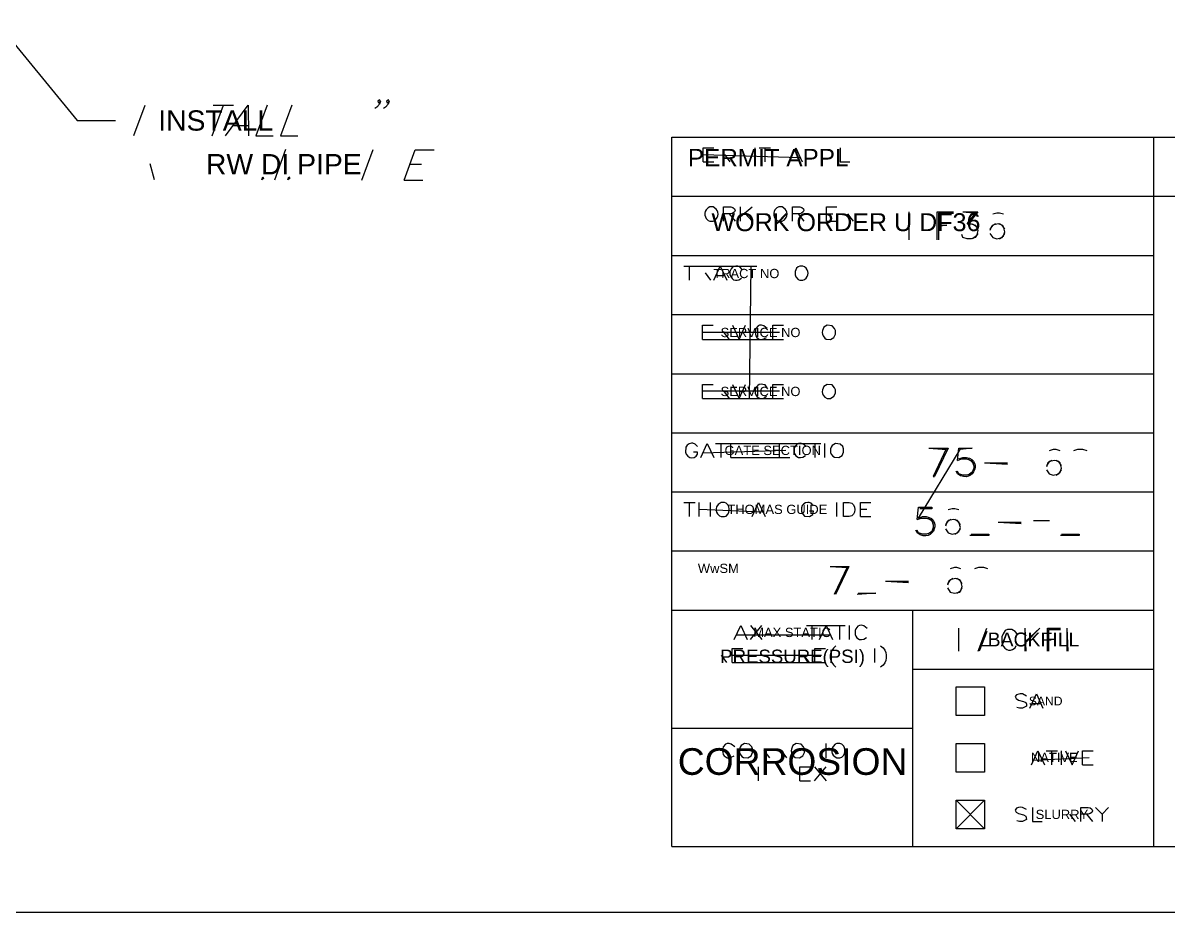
# Model space of a CAD drawing. Header units: feet. Extents: x 13 to 426, y 12 to 285.
# Drawn here: x 279.5 to 354.6, y 12.1 to 70.4 of the extents above; entities that cross this region are included whole.
import ezdxf
from ezdxf.enums import TextEntityAlignment as Align

# ---------------------------------------------------------------- set-up
doc = ezdxf.new("R2010")
doc.units = ezdxf.units.FT
doc.layers.add('ANOTACION', color=8, linetype='CONTINUOUS')
doc.layers.add('EJE_VIA', color=7, linetype='CONTINUOUS')
doc.styles.add('CAD_TEXT', font='Arial')

msp = doc.modelspace()

# ---------------------------------------------------------------- linework, layer by layer
at = {"layer": 'EJE_VIA'}
for p, q in [((286.817, 63), (287.55, 65)), ((291.95, 62.983), (292.683, 64.983)), ((292.017, 64.983), (293.35, 64.983)), ((293.35, 63.65), (294.3, 63.65)), ((322.083, 62.883), (423.45, 62.883)), ((322.083, 16.383), (322.083, 62.883)), ((353.7, 16.383), (353.7, 62.883)), ((296.05, 60.1), (296.783, 62.1)), ((301.767, 60.083), (302.5, 62.083)), ((324.15, 61.75), (330.483, 61.567)), ((325.533, 61.75), (325.9, 61.267)), ((327.55, 61.267), (327.55, 62.183)), ((327.817, 62.183), (328.567, 62.183)), ((328.2, 61.267), (328.2, 62.183)), ((287.867, 61.167), (288.15, 60.117)), ((304.917, 61.117), (305.667, 61.117)), ((324.15, 61.267), (324.85, 61.267)), ((304.533, 60.067), (305.767, 60.067)), ((322.083, 59.017), (364.867, 59.017)), ((325.85, 57.867), (326.233, 57.383)), ((326.6, 57.383), (326.6, 58.317)), ((326.6, 57.7), (327.35, 58.317)), ((326.867, 57.917), (327.35, 57.383)), ((330.367, 57.867), (330.75, 57.383)), ((332.233, 57.867), (332.65, 57.867)), ((333.617, 57.867), (333.983, 57.383)), ((337.65, 56.15), (337.65, 58)), ((339.5, 58), (340.567, 58)), ((339.5, 56.15), (339.5, 58)), ((339.583, 57.917), (339.583, 56.15)), ((339.583, 57.917), (340.567, 57.917)), ((341.183, 58), (342.067, 57.917)), ((341.45, 57.2), (342.067, 58)), ((332.233, 57.383), (332.917, 57.383)), ((322.083, 55.133), (353.7, 55.133)), ((322.883, 54.433), (327.667, 54.433)), ((323.25, 53.517), (323.25, 54.433)), ((327.183, 45.767), (327.283, 54.433)), ((324.267, 54), (324.633, 53.517)), ((325, 53.817), (325.533, 53.817)), ((322.083, 51.267), (353.7, 51.267)), ((324.1, 50.117), (329.15, 50.117)), ((324.1, 49.633), (329.417, 49.633)), ((325.483, 50.117), (325.85, 49.633)), ((322.083, 47.383), (353.7, 47.383)), ((324.1, 46.25), (329.15, 46.25)), ((325.483, 46.25), (325.85, 45.767)), ((324.1, 45.767), (329.417, 45.767)), ((322.083, 43.517), (353.7, 43.517)), ((324.95, 42.817), (331.867, 42.817)), ((325.317, 41.883), (325.317, 42.817)), ((331.483, 41.883), (331.483, 42.817)), ((332.133, 41.883), (332.133, 42.817)), ((324.15, 42.2), (329.567, 42.367)), ((338.267, 37.917), (341, 42.417)), ((338.95, 42.5), (340.1, 42.417)), ((340.817, 41.7), (340.9, 42.5)), ((325.967, 41.883), (329.833, 41.883)), ((342.583, 41.533), (344.1, 41.533)), ((342.583, 41.533), (344.1, 41.45)), ((322.083, 39.633), (353.7, 39.633)), ((322.883, 38.933), (323.617, 38.933)), ((323.25, 38.017), (323.25, 38.933)), ((323.883, 38.017), (323.883, 38.933)), ((323.883, 38.5), (328.033, 38.317)), ((324.633, 38.017), (324.633, 38.933)), ((332.917, 38.017), (332.917, 38.933)), ((334.467, 38.5), (334.883, 38.5)), ((338.183, 37.833), (338.267, 38.633)), ((334.467, 38.017), (335.15, 38.017)), ((343.483, 37.65), (345, 37.65)), ((343.483, 37.65), (345, 37.567)), ((345.8, 37.75), (346.85, 37.75)), ((322.083, 35.767), (353.7, 35.767)), ((332.467, 34.75), (333.617, 34.667)), ((333.617, 34.75), (332.733, 32.9)), ((336.1, 33.783), (337.6, 33.783)), ((336.1, 33.783), (337.6, 33.7)), ((322.083, 31.883), (353.7, 31.883)), ((337.883, 16.383), (337.883, 31.883)), ((327.25, 30.883), (328, 29.95)), ((327.25, 29.95), (328, 30.883)), ((330.917, 30.883), (333.467, 30.883)), ((331.283, 29.95), (331.283, 30.883)), ((333.1, 29.95), (333.1, 30.883)), ((333.733, 29.95), (333.733, 30.883)), ((326.35, 30.267), (332.45, 30.267)), ((340.9, 29.2), (340.9, 30.7)), ((342.183, 29.2), (342.75, 30.7)), ((342.75, 30.483), (342.25, 29.2)), ((345.233, 30.7), (345.233, 29.2)), ((345.233, 30.7), (345.3, 29.2)), ((345.3, 29.767), (346.217, 30.7)), ((346.217, 30.7), (345.3, 29.85)), ((346.717, 30.7), (347.567, 30.7)), ((346.717, 29.2), (346.717, 30.7)), ((346.783, 30.617), (346.783, 29.2)), ((346.783, 30.617), (347.567, 30.617)), ((348, 30.7), (348, 29.2)), ((348, 30.7), (348.067, 29.2)), ((335.4, 28.45), (335.4, 29.367)), ((342.317, 29.567), (343.167, 29.567)), ((325.317, 28.933), (325.683, 28.45)), ((326.05, 28.933), (331.9, 28.933)), ((330.733, 28.933), (331.1, 28.45)), ((326.05, 28.45), (332.167, 28.45)), ((337.883, 28.017), (353.7, 28.017)), ((345.733, 25.767), (346.267, 25.767)), ((322.083, 24.133), (337.883, 24.133)), ((328.133, 22.683), (328.5, 22.2)), ((329.25, 22.683), (329.617, 22.2)), ((332.217, 22.2), (332.217, 23.133)), ((346.633, 22.667), (347.383, 22.667)), ((347, 21.733), (347, 22.667)), ((347.633, 21.733), (347.633, 22.667)), ((345.833, 22.05), (349.45, 22.217)), ((327.783, 20.7), (327.783, 21.617)), ((330.483, 21.183), (330.917, 21.183)), ((331.45, 21.617), (332.2, 20.7)), ((331.45, 20.7), (332.2, 21.617)), ((349.017, 21.733), (349.717, 21.733)), ((330.483, 20.7), (331.183, 20.7)), ((340.733, 19.417), (342.6, 17.55)), ((340.733, 17.55), (342.6, 19.417)), ((350.3, 18.5), (350.717, 18.95)), ((348.167, 18.5), (348.55, 18.017)), ((349.283, 18.5), (349.667, 18.017)), ((322.083, 16.383), (423.45, 16.383)), ((12.6, 12.083), (426.217, 12.083))]:
    msp.add_line(p, q, dxfattribs=at)
for points in [[(277.817, 70.383), (283.1, 63.983), (285.6, 63.983)], [(302.983, 65.25), (302.917, 65.35), (302.8, 65.25), (302.85, 65.15), (302.983, 65.25)], [(303.55, 65.25), (303.5, 65.35), (303.367, 65.25), (303.417, 65.15), (303.55, 65.25)], [(292.817, 62.983), (294.3, 64.983), (294.333, 62.983)], [(295.55, 64.983), (294.817, 62.983), (295.95, 62.983)], [(297.167, 64.983), (296.433, 62.983), (297.567, 62.983)], [(302.983, 65.25), (302.917, 65.05), (302.75, 64.867), (302.617, 64.767)], [(303.55, 65.25), (303.483, 65.05), (303.317, 64.867), (303.183, 64.767)], [(304.533, 60.067), (305.267, 62.067), (306.5, 62.067)], [(324.15, 61.267), (324.15, 62.183), (324.85, 62.183)], [(329.783, 61.267), (330.217, 62.183), (330.633, 61.267)], [(333.133, 62.183), (333.133, 61.267), (333.767, 61.267)], [(295.267, 60.283), (295.317, 60.183), (295.2, 60.1), (295.267, 60.283)], [(296.983, 60.283), (297.033, 60.183), (296.9, 60.1), (296.983, 60.283)], [(324.583, 58.317), (324.467, 58.267), (324.332, 58.133), (324.282, 58.021), (324.258, 57.901), (324.26, 57.779), (324.287, 57.662), (324.34, 57.556), (324.467, 57.432), (324.583, 57.383), (324.8, 57.383), (324.953, 57.476), (325.071, 57.624), (325.114, 57.735), (325.128, 57.85), (325.114, 57.965), (325.071, 58.076), (325, 58.178), (324.8, 58.317), (324.583, 58.317)], [(325.483, 57.383), (325.483, 58.317), (325.967, 58.317), (326.091, 58.279), (326.205, 58.194), (326.238, 58.091), (326.195, 57.988), (326.08, 57.903), (325.967, 57.867), (325.483, 57.867)], [(329.1, 58.317), (328.983, 58.267), (328.849, 58.133), (328.799, 58.021), (328.775, 57.901), (328.777, 57.779), (328.804, 57.662), (328.857, 57.556), (328.984, 57.432), (329.1, 57.383), (329.317, 57.383), (329.47, 57.476), (329.588, 57.624), (329.63, 57.735), (329.645, 57.85), (329.63, 57.965), (329.588, 58.076), (329.516, 58.178), (329.317, 58.317), (329.1, 58.317)], [(330, 57.383), (330, 58.317), (330.483, 58.317), (330.607, 58.279), (330.722, 58.194), (330.755, 58.091), (330.712, 57.988), (330.597, 57.903), (330.483, 57.867), (330, 57.867)], [(332.233, 57.383), (332.233, 58.317), (332.917, 58.317)], [(341.183, 58), (342.167, 58), (341.533, 57.2)], [(343.85, 57.833), (343.583, 57.917), (343.4, 57.917), (343.133, 57.833)], [(339.583, 57.117), (340.117, 57.117), (339.583, 57.033)], [(341.45, 57.2), (341.717, 57.2), (341.983, 57.117), (342.167, 56.85)], [(341.8, 57.2), (342.067, 57.033), (342.167, 56.767), (342.067, 56.417), (341.8, 56.233)], [(343.933, 56.85), (343.75, 57.117), (343.483, 57.2), (343.133, 57.117), (342.95, 56.85)], [(343.317, 57.2), (343.05, 57.033), (342.95, 56.767)], [(343.583, 56.233), (343.85, 56.417), (343.933, 56.683), (343.85, 57.033), (343.583, 57.2)], [(342.167, 56.583), (341.983, 56.317), (341.717, 56.233), (341.45, 56.233), (341.183, 56.317), (341.1, 56.5)], [(342.95, 56.583), (343.133, 56.317), (343.4, 56.233), (343.75, 56.317), (343.933, 56.583)], [(324.85, 53.517), (325.267, 54.433), (325.7, 53.517)], [(326.7, 54.217), (326.55, 54.4), (326.419, 54.434), (326.292, 54.443), (326.174, 54.422), (326.071, 54.363), (325.989, 54.261), (325.9, 54.083), (325.9, 53.867), (325.952, 53.754), (326.037, 53.625), (326.139, 53.543), (326.265, 53.507), (326.366, 53.509), (326.484, 53.531), (326.65, 53.65)], [(330.483, 54.433), (330.367, 54.4), (330.267, 54.3), (330.167, 54.083), (330.167, 53.867), (330.217, 53.733), (330.367, 53.55), (330.483, 53.517), (330.683, 53.517), (330.8, 53.55), (330.9, 53.655), (330.972, 53.761), (331.014, 53.868), (331.029, 53.975), (331.014, 54.082), (330.972, 54.189), (330.9, 54.295), (330.8, 54.4), (330.683, 54.433), (330.483, 54.433)], [(324.1, 49.633), (324.1, 50.567), (324.8, 50.567)], [(326.067, 50.567), (326.5, 49.633), (326.917, 50.567)], [(328.35, 50.35), (328.127, 50.53), (327.976, 50.571), (327.849, 50.565), (327.745, 50.519), (327.606, 50.341), (327.571, 50.225), (327.56, 50.1), (327.571, 49.975), (327.606, 49.859), (327.664, 49.758), (327.849, 49.635), (327.976, 49.629), (328.127, 49.67), (328.3, 49.767)], [(328.717, 49.633), (328.717, 50.567), (329.417, 50.567)], [(332.283, 50.567), (332.067, 50.433), (332.003, 50.324), (331.966, 50.207), (331.954, 50.087), (331.968, 49.971), (332.009, 49.862), (332.117, 49.724), (332.221, 49.657), (332.5, 49.633), (332.717, 49.767), (332.817, 49.983), (332.817, 50.217), (332.767, 50.35), (332.6, 50.517), (332.283, 50.567)], [(324.1, 45.767), (324.1, 46.683), (324.8, 46.683)], [(326.067, 46.683), (326.5, 45.767), (326.917, 46.683)], [(328.35, 46.467), (328.2, 46.65), (328.066, 46.686), (327.939, 46.695), (327.823, 46.673), (327.722, 46.614), (327.639, 46.512), (327.55, 46.333), (327.55, 46.117), (327.602, 46.005), (327.687, 45.875), (327.788, 45.792), (327.913, 45.756), (328.014, 45.758), (328.133, 45.781), (328.3, 45.9)], [(328.717, 45.767), (328.717, 46.683), (329.417, 46.683)], [(332.283, 46.683), (332.067, 46.55), (332.003, 46.444), (331.967, 46.327), (331.958, 46.205), (331.976, 46.085), (332.018, 45.974), (332.126, 45.841), (332.283, 45.767), (332.5, 45.767), (332.717, 45.9), (332.817, 46.117), (332.817, 46.333), (332.767, 46.467), (332.6, 46.65), (332.283, 46.683)], [(323.783, 42.6), (323.617, 42.767), (323.471, 42.829), (323.371, 42.831), (323.227, 42.784), (323.104, 42.69), (323.016, 42.563), (322.983, 42.233), (323.033, 42.1), (323.143, 41.973), (323.27, 41.896), (323.407, 41.87), (323.549, 41.897), (323.688, 41.977), (323.783, 42.1), (323.783, 42.233), (323.517, 42.233)], [(324, 41.883), (324.417, 42.817), (324.85, 41.883)], [(325.967, 41.883), (325.967, 42.817), (326.65, 42.817)], [(329.15, 41.883), (329.15, 42.817), (329.833, 42.817)], [(330.9, 42.6), (330.677, 42.779), (330.526, 42.82), (330.399, 42.814), (330.295, 42.769), (330.156, 42.591), (330.121, 42.474), (330.11, 42.35), (330.121, 42.226), (330.156, 42.109), (330.214, 42.009), (330.399, 41.886), (330.526, 41.88), (330.677, 41.921), (330.85, 42.017)], [(332.817, 42.817), (332.6, 42.683), (332.537, 42.574), (332.499, 42.457), (332.488, 42.337), (332.502, 42.221), (332.542, 42.112), (332.65, 41.974), (332.755, 41.907), (333.033, 41.883), (333.25, 42.017), (333.35, 42.233), (333.35, 42.467), (333.3, 42.6), (333.133, 42.767), (332.817, 42.817)], [(338.95, 42.5), (340.2, 42.5), (339.317, 40.65)], [(340.1, 42.5), (339.217, 40.65), (339.317, 40.65)], [(340.9, 42.5), (341.783, 42.5), (341, 42.417)], [(347.55, 42.333), (347.283, 42.417), (347.1, 42.417), (346.833, 42.333)], [(349.317, 42.333), (349.05, 42.417), (348.7, 42.417), (348.433, 42.333)], [(340.9, 41.8), (341.167, 41.883), (341.408, 41.88), (341.603, 41.835), (341.755, 41.756), (341.866, 41.648), (341.938, 41.521), (341.973, 41.38), (341.973, 41.233), (341.942, 41.087), (341.881, 40.949), (341.793, 40.826), (341.679, 40.727), (341.543, 40.656), (341.387, 40.623), (341.212, 40.634), (341.021, 40.696), (340.817, 40.817), (340.733, 41)], [(340.817, 41.7), (341.083, 41.8), (341.433, 41.8), (341.7, 41.7), (341.883, 41.45)], [(341.533, 41.8), (341.783, 41.617), (341.883, 41.35), (341.883, 41.183), (341.783, 40.917), (341.533, 40.733)], [(347.633, 41.35), (347.467, 41.617), (347.2, 41.7), (346.833, 41.617), (346.667, 41.35)], [(347.017, 41.7), (346.75, 41.533), (346.667, 41.267)], [(347.283, 40.733), (347.55, 40.917), (347.633, 41.183), (347.55, 41.533), (347.283, 41.7)], [(341.883, 41.083), (341.7, 40.817), (341.433, 40.733), (341.167, 40.733), (340.9, 40.817), (340.817, 41)], [(346.667, 41.083), (346.833, 40.817), (347.1, 40.733), (347.467, 40.817), (347.633, 41.083)], [(325.317, 38.933), (325.117, 38.8), (325.018, 38.65), (324.991, 38.533), (324.994, 38.412), (325.024, 38.295), (325.08, 38.188), (325.206, 38.064), (325.317, 38.017), (325.533, 38.017), (325.65, 38.05), (325.778, 38.193), (325.831, 38.302), (325.858, 38.417), (325.858, 38.534), (325.831, 38.648), (325.778, 38.757), (325.65, 38.9), (325.533, 38.933), (325.317, 38.933)], [(327.35, 38.017), (327.767, 38.933), (328.2, 38.017)], [(331.383, 38.717), (331.217, 38.9), (331.106, 38.935), (331.001, 38.946), (330.857, 38.923), (330.736, 38.853), (330.643, 38.739), (330.583, 38.583), (330.583, 38.367), (330.633, 38.233), (330.8, 38.05), (331.117, 38.017), (331.333, 38.15), (331.383, 38.367), (331.117, 38.367)], [(333.35, 38.017), (333.35, 38.933), (333.717, 38.933), (333.884, 38.889), (334.004, 38.785), (334.075, 38.64), (334.099, 38.475), (334.075, 38.31), (334.004, 38.165), (333.884, 38.061), (333.717, 38.017), (333.35, 38.017)], [(334.467, 38.017), (334.467, 38.933), (335.15, 38.933)], [(338.267, 38.633), (339.15, 38.633), (339.15, 38.533), (338.35, 38.533)], [(340.917, 38.45), (340.65, 38.533), (340.483, 38.533), (340.217, 38.45)], [(338.267, 37.917), (338.533, 38.017), (338.775, 38.01), (338.97, 37.962), (339.121, 37.879), (339.23, 37.77), (339.301, 37.64), (339.334, 37.497), (339.333, 37.349), (339.301, 37.203), (339.239, 37.065), (339.15, 36.943), (339.036, 36.844), (338.9, 36.776), (338.745, 36.745), (338.572, 36.759), (338.384, 36.825), (338.183, 36.95), (338.083, 37.117)], [(338.183, 37.833), (338.45, 37.917), (338.8, 37.917), (339.067, 37.833), (339.233, 37.567)], [(338.883, 37.917), (339.15, 37.75), (339.233, 37.483), (339.233, 37.3), (339.15, 37.033), (338.883, 36.867)], [(341.017, 37.483), (340.833, 37.75), (340.567, 37.833), (340.217, 37.75), (340.033, 37.483)], [(340.383, 37.833), (340.133, 37.65), (340.033, 37.383)], [(340.65, 36.867), (340.917, 37.033), (341.017, 37.3), (340.917, 37.65), (340.65, 37.833)], [(339.233, 37.217), (339.067, 36.95), (338.8, 36.867), (338.533, 36.867), (338.267, 36.95), (338.183, 37.117)], [(340.033, 37.217), (340.217, 36.95), (340.483, 36.867), (340.833, 36.95), (341.017, 37.217)], [(341.717, 36.867), (342.867, 36.867), (342.867, 36.767), (341.633, 36.767)], [(347.65, 36.867), (348.8, 36.867), (348.8, 36.767), (347.567, 36.767)], [(332.467, 34.75), (333.7, 34.75), (332.817, 32.9)], [(341.05, 34.583), (340.783, 34.667), (340.617, 34.667), (340.35, 34.583)], [(342.817, 34.583), (342.55, 34.667), (342.2, 34.667), (341.933, 34.583)], [(341.133, 33.6), (340.967, 33.867), (340.7, 33.95), (340.35, 33.867), (340.167, 33.6)], [(340.517, 33.95), (340.25, 33.783), (340.167, 33.517)], [(340.783, 32.983), (341.05, 33.167), (341.133, 33.433), (341.05, 33.783), (340.783, 33.95)], [(340.167, 33.333), (340.35, 33.067), (340.617, 32.983), (340.967, 33.067), (341.133, 33.333)], [(334.317, 32.983), (335.467, 32.983), (334.233, 32.9)], [(326.183, 29.95), (326.617, 30.883), (327.033, 29.95)], [(331.767, 29.95), (332.2, 30.883), (332.617, 29.95)], [(334.9, 30.667), (334.676, 30.847), (334.526, 30.888), (334.399, 30.882), (334.295, 30.836), (334.156, 30.658), (334.121, 30.541), (334.11, 30.417), (334.121, 30.292), (334.156, 30.175), (334.214, 30.074), (334.399, 29.952), (334.526, 29.946), (334.676, 29.987), (334.85, 30.083)], [(344.733, 30.333), (344.6, 30.483), (344.383, 30.617), (344.1, 30.617), (343.95, 30.55), (343.817, 30.333), (343.733, 30.133), (343.733, 29.767), (343.784, 29.624), (343.846, 29.499), (343.919, 29.396), (344.056, 29.291), (344.165, 29.26), (344.292, 29.266), (344.437, 29.311), (344.6, 29.417), (344.667, 29.567)], [(326.05, 28.45), (326.05, 29.367), (326.75, 29.367)], [(331.467, 28.45), (331.467, 29.367), (332.167, 29.367)], [(332.85, 29.55), (332.686, 29.391), (332.583, 29.237), (332.514, 29.08), (332.479, 28.921), (332.479, 28.762), (332.514, 28.603), (332.583, 28.446), (332.686, 28.292), (332.85, 28.133)], [(335.783, 29.55), (335.947, 29.402), (336.049, 29.257), (336.117, 29.097), (336.151, 28.928), (336.151, 28.755), (336.117, 28.586), (336.049, 28.426), (335.947, 28.281), (335.783, 28.133)], [(346.783, 29.983), (347.217, 29.983), (346.783, 29.917)], [(340.733, 24.983), (340.733, 26.85), (342.6, 26.85), (342.6, 24.983), (340.733, 24.983)], [(345.35, 26.25), (345.083, 26.383), (344.942, 26.388), (344.838, 26.374), (344.699, 26.327), (344.609, 26.211), (344.666, 26.084), (344.833, 25.983), (345.15, 25.9), (345.3, 25.817), (345.35, 25.717), (345.35, 25.583), (345.083, 25.45), (344.883, 25.45), (344.717, 25.5)], [(345.567, 25.45), (346, 26.383), (346.417, 25.45)], [(326.217, 22.917), (325.991, 23.097), (325.839, 23.139), (325.71, 23.133), (325.605, 23.087), (325.465, 22.908), (325.43, 22.792), (325.418, 22.667), (325.43, 22.542), (325.465, 22.425), (325.523, 22.324), (325.71, 22.201), (325.839, 22.195), (325.991, 22.236), (326.167, 22.333)], [(326.85, 23.133), (326.633, 23), (326.57, 22.89), (326.532, 22.773), (326.521, 22.654), (326.535, 22.537), (326.575, 22.428), (326.684, 22.291), (326.788, 22.224), (327.067, 22.2), (327.283, 22.333), (327.383, 22.55), (327.383, 22.783), (327.333, 22.917), (327.167, 23.083), (326.85, 23.133)], [(330.25, 23.133), (330.033, 23), (329.97, 22.89), (329.932, 22.773), (329.921, 22.654), (329.935, 22.537), (329.975, 22.429), (330.084, 22.291), (330.188, 22.224), (330.467, 22.2), (330.683, 22.333), (330.783, 22.55), (330.783, 22.783), (330.733, 22.917), (330.567, 23.083), (330.25, 23.133)], [(332.917, 23.133), (332.8, 23.083), (332.659, 22.945), (332.601, 22.83), (332.575, 22.71), (332.578, 22.592), (332.61, 22.479), (332.668, 22.377), (332.8, 22.254), (332.917, 22.2), (333.117, 22.2), (333.233, 22.25), (333.362, 22.376), (333.415, 22.485), (333.441, 22.605), (333.441, 22.729), (333.415, 22.849), (333.362, 22.958), (333.233, 23.083), (333.117, 23.133), (332.917, 23.133)], [(340.733, 21.267), (340.733, 23.133), (342.6, 23.133), (342.6, 21.267), (340.733, 21.267)], [(345.683, 21.733), (346.1, 22.667), (346.533, 21.733)], [(347.9, 22.667), (348.333, 21.733), (348.75, 22.667)], [(349.017, 21.733), (349.017, 22.667), (349.717, 22.667)], [(330.483, 20.7), (330.483, 21.617), (331.183, 21.617)], [(340.733, 17.55), (340.733, 19.417), (342.6, 19.417), (342.6, 17.55), (340.733, 17.55)], [(345.35, 18.817), (345.083, 18.95), (344.936, 18.955), (344.831, 18.94), (344.693, 18.889), (344.606, 18.768), (344.665, 18.636), (344.833, 18.55), (345.15, 18.45), (345.3, 18.367), (345.35, 18.15), (345.083, 18.017), (344.883, 18.017), (344.717, 18.067)], [(345.733, 18.95), (345.733, 18.017), (346.367, 18.017)], [(348.917, 18.017), (348.917, 18.95), (349.4, 18.95), (349.514, 18.913), (349.628, 18.829), (349.671, 18.726), (349.638, 18.623), (349.524, 18.537), (349.4, 18.5), (348.917, 18.5)], [(349.867, 18.95), (350.3, 18.5), (350.3, 18.017)]]:
    msp.add_lwpolyline(points, dxfattribs=at)

# ---------------------------------------------------------------- texts
at = {"layer": 'ANOTACION', "style": 'CAD_TEXT'}
for s, height, p in [('INSTALL', 1.3299, (292.177, 63.985)), ('RW DI PIPE', 1.3299, (296.643, 61.119)), ('PERMIT APPL', 1.13991, (328.407, 61.552)), ('WORK ORDER U DF36', 1.17791, (333.507, 57.319)), ('TRACT NO', 0.608, (326.974, 53.953)), ('SERVICE NO', 0.608, (327.907, 50.086)), ('SERVICE NO', 0.608, (327.907, 46.22)), ('GATE SECTION', 0.60795, (328.707, 42.354)), ('THOMAS GUIDE', 0.60795, (329.007, 38.487)), ('WwSM', 0.608, (325.141, 34.621)), ('MAX STATIC', 0.608, (329.974, 30.421)), ('BACKFILL', 0.9119, (345.806, 29.955)), ('PRESSURE(PSI)', 0.87393, (330.007, 28.855)), ('SAND', 0.57, (346.606, 25.922)), ('CORROSION', 1.7479, (330.007, 21.955)), ('NATIVE', 0.608, (347.172, 22.222)), ('SLURRY', 0.608, (347.672, 18.489))]:
    msp.add_text(s, height=height, dxfattribs=at).set_placement(p, align=Align.MIDDLE_CENTER)

doc.saveas('drawing.dxf')
